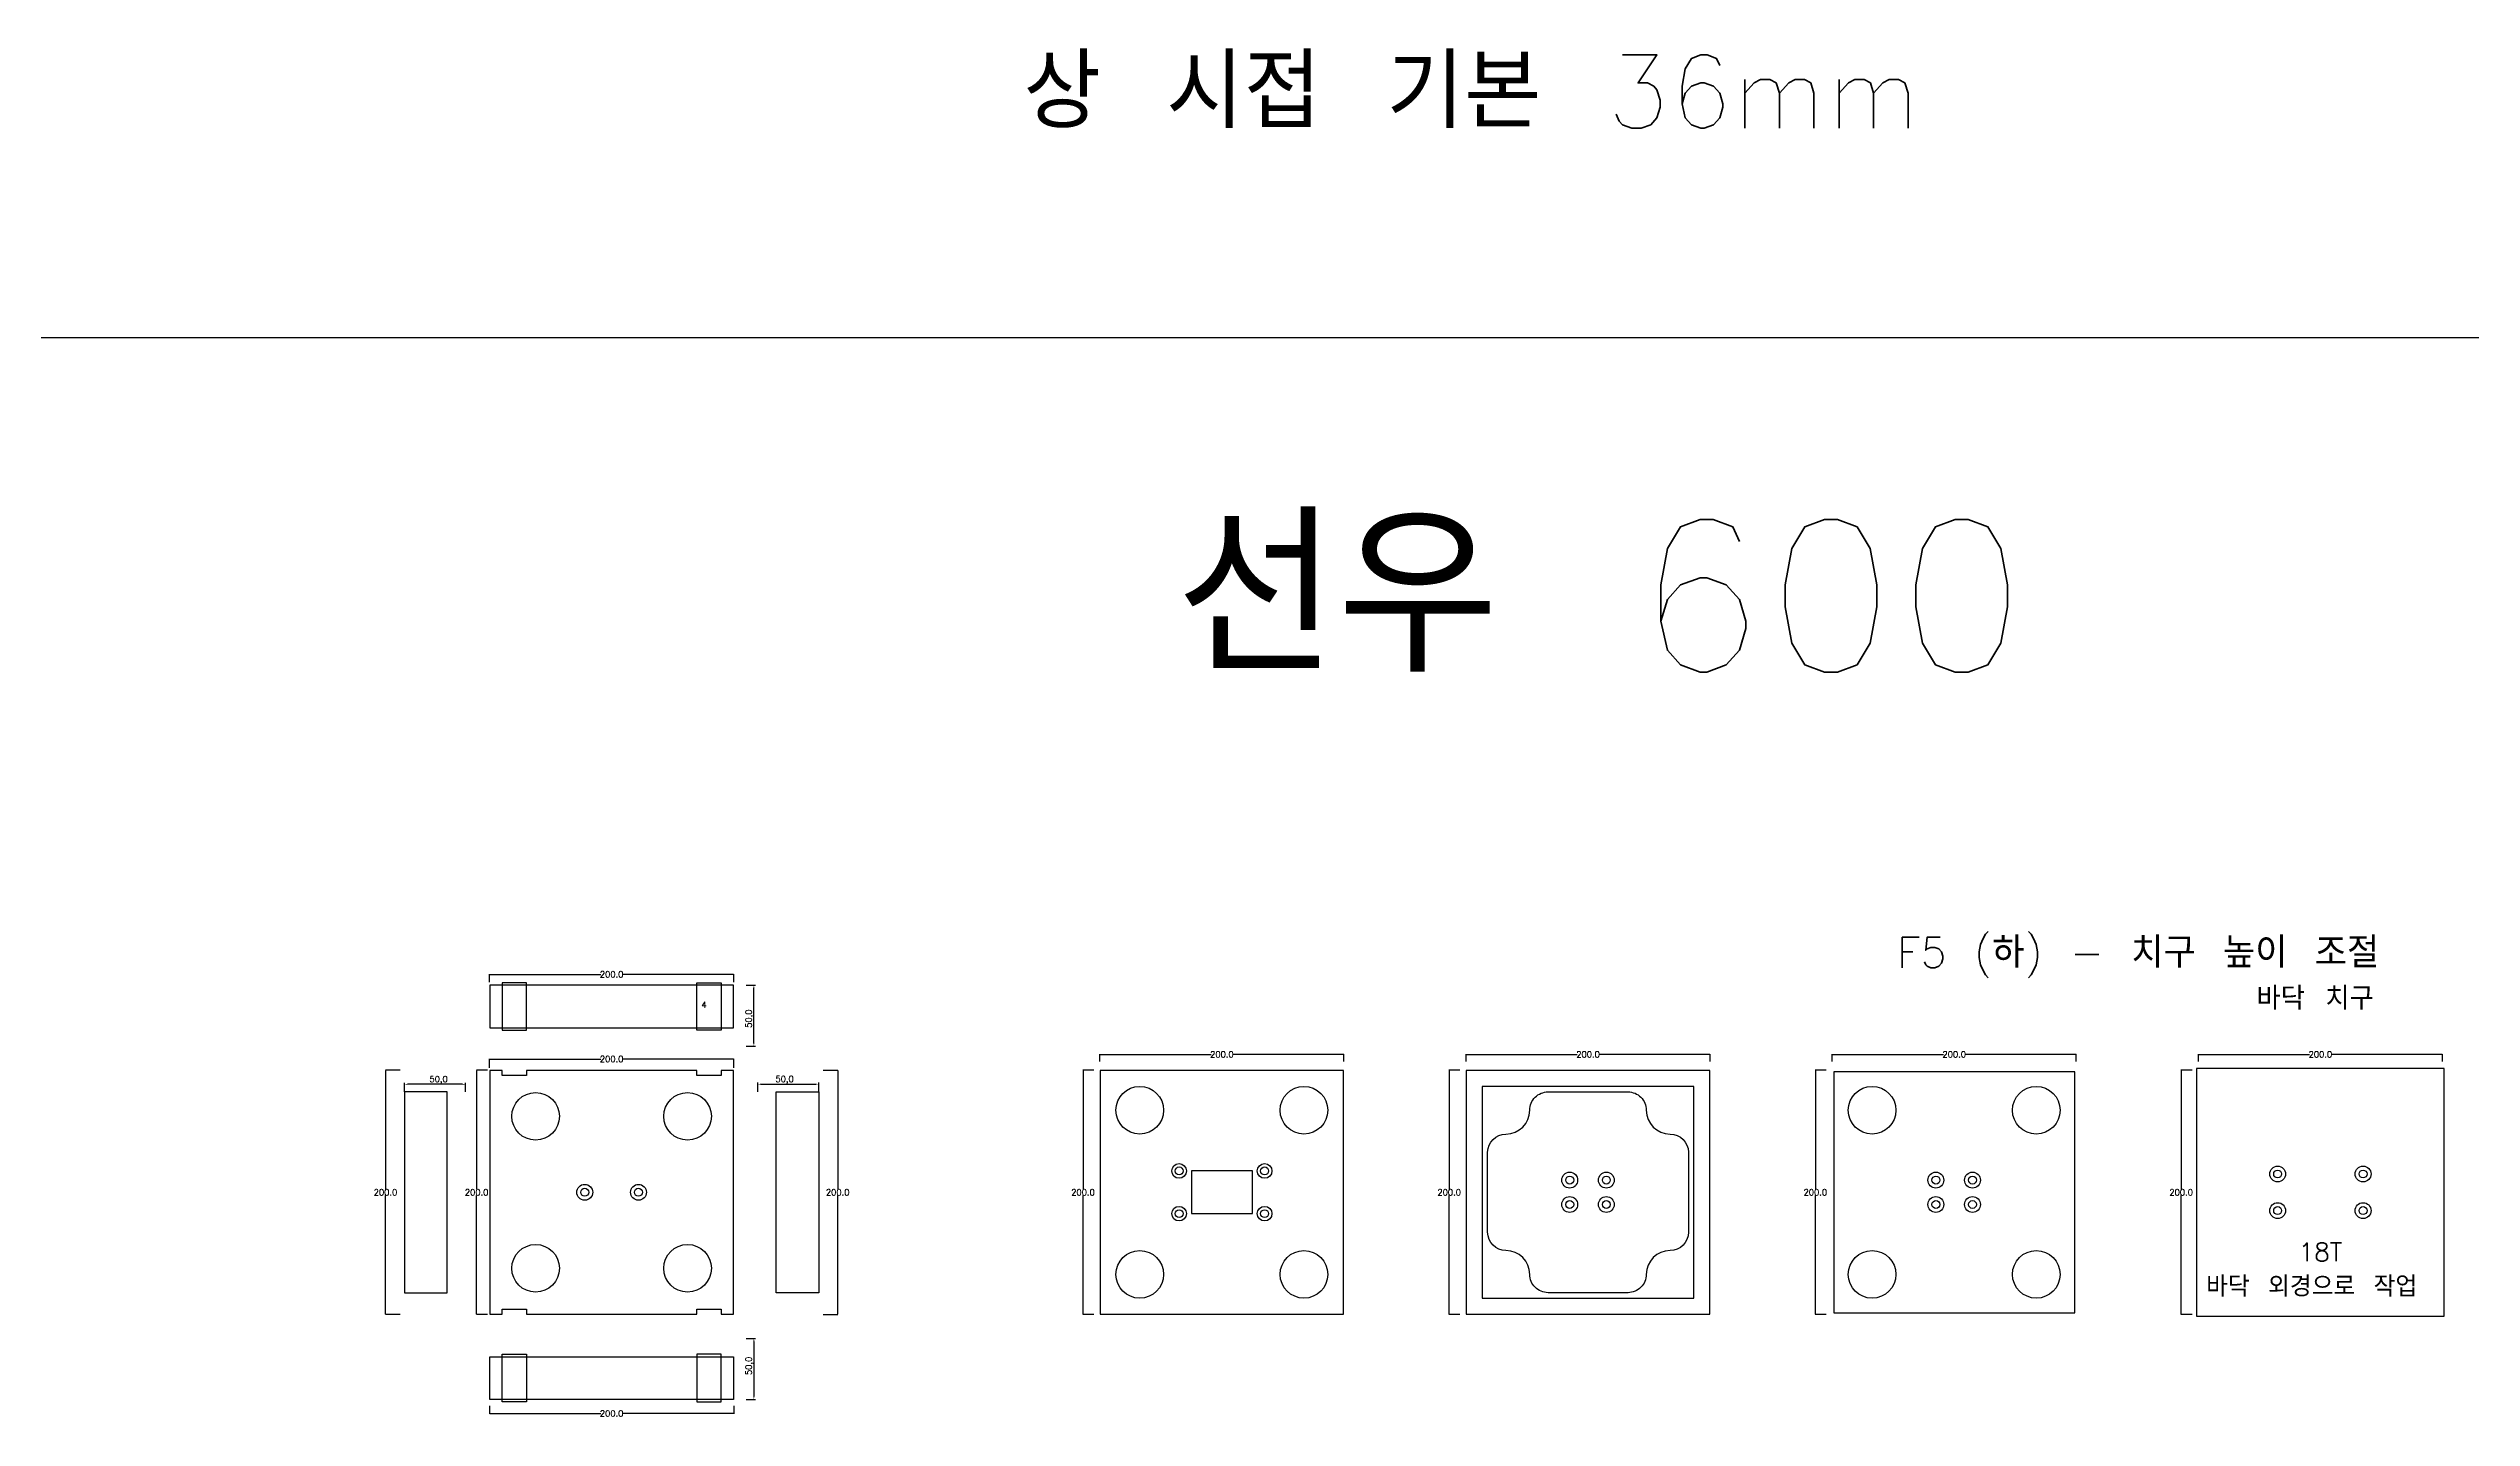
# Model space of a CAD drawing. Header units: millimetres. Extents: x -25 to 19775, y 172 to 9172.
# Drawn here: x 16764 to 18749, y 4687 to 5809 of the extents above; entities that cross this region are included whole.
import ezdxf

# ---------------------------------------------------------------- set-up
doc = ezdxf.new("R2010")
doc.units = ezdxf.units.MM
for name, color, linetype in [('TEXT', 7, 'Continuous'), ('볼트 구멍', 7, 'Continuous'), ('치구', 7, 'Continuous'), ('치수', 7, 'Continuous')]:
    doc.layers.add(name, color=color, linetype=linetype)
doc.styles.get("Standard").update_dxf_attribs({"font": 'txt.shx', "bigfont": 'whgtxt.shx'})
doc.dimstyles.new('ISO-25', dxfattribs={"dimtxt": 2.5, "dimasz": 2.5, "dimexe": 1.25, "dimexo": 0.625, "dimtad": 1, "dimtxsty": 'Standard', "dimcen": 2.5, "dimadec": 0, "dimazin": 0, "dimtfac": 1, "dimtmove": 0, "dimatfit": 3, "dimfxl": 0, "dimarcsym": 0})
doc.dimstyles.get("Standard").update_dxf_attribs({"dimtxt": 7, "dimasz": 0.18, "dimexe": 0.18, "dimexo": 0.0625, "dimgap": 0.09, "dimtad": 0, "dimtih": 1, "dimtoh": 1, "dimdec": 1, "dimzin": 0, "dimdsep": 46, "dimtxsty": 'Standard', "dimcen": 0.09, "dimadec": 0, "dimazin": 0, "dimtfac": 1, "dimtdec": 1, "dimtofl": 0, "dimtmove": 0, "dimatfit": 3, "dimfxl": 0, "dimtolj": 1, "dimtzin": 0, "dimarcsym": 0})

# ---------------------------------------------------------------- blocks, each defined once
blk = doc.blocks.new('*D212')
at = {"layer": 'Defpoints', "color": 0}
for p in [(17052.3, 4971.8), (17040.2, 4771.8), (17052.3, 4771.8)]:
    blk.add_point(p, dxfattribs=at)
at = {"layer": '치수', "color": 0, "lineweight": -2}
for p, q in [((17052.3, 4971.8), (17040.1, 4971.8)), ((17040.2, 4971.6), (17040.2, 4874.4)), ((17040.2, 4772), (17040.2, 4869.2)), ((17052.3, 4771.8), (17040.1, 4771.8))]:
    blk.add_line(p, q, dxfattribs=at)
at = {"layer": '치수', "color": 0}
for points in [[(17040.2, 4971.6), (17040.3, 4971.6), (17040.2, 4971.8)], [(17040.2, 4772), (17040.3, 4772), (17040.2, 4771.8)]]:
    blk.add_solid(points, dxfattribs=at)
at = {"layer": '치수', "color": 0, "insert": (17040.2, 4871.8), "char_height": 5, "attachment_point": 5}
blk.add_mtext('\\A1;200.0', dxfattribs=at)
blk = doc.blocks.new('*D654')
at = {"layer": 'Defpoints', "color": 0}
for p in [(18725.5, 4984.8), (18525.5, 4978.9), (18725.5, 4978.9)]:
    blk.add_point(p, dxfattribs=at)
at = {"layer": '치수', "color": 0, "lineweight": -2}
for p, q in [((18525.5, 4979), (18525.5, 4985)), ((18525.6, 4984.8), (18616.6, 4984.8)), ((18725.3, 4984.8), (18634.3, 4984.8)), ((18725.5, 4979), (18725.5, 4985))]:
    blk.add_line(p, q, dxfattribs=at)
at = {"layer": '치수', "color": 0}
for points in [[(18525.6, 4984.8), (18525.6, 4984.8), (18525.5, 4984.8)], [(18725.3, 4984.8), (18725.3, 4984.8), (18725.5, 4984.8)]]:
    blk.add_solid(points, dxfattribs=at)
at = {"layer": '치수', "color": 0, "insert": (18625.5, 4984.8), "char_height": 5, "attachment_point": 5}
blk.add_mtext('\\A1;200.0', dxfattribs=at)
blk = doc.blocks.new('*D655')
at = {"layer": 'Defpoints', "color": 0}
for p in [(17335.1, 5041.6), (17342, 5041.6), (17335.1, 4991.6)]:
    blk.add_point(p, dxfattribs=at)
at = {"layer": '치수', "color": 0, "lineweight": -2}
for p, q in [((17335.8, 5041.6), (17343.3, 5041.6)), ((17342, 4994.1), (17342, 5039.1)), ((17335.8, 4991.6), (17343.3, 4991.6))]:
    blk.add_line(p, q, dxfattribs=at)
at = {"layer": '치수', "color": 0}
for points in [[(17341.6, 5039.1), (17342.5, 5039.1), (17342, 5041.6)], [(17341.6, 4994.1), (17342.5, 4994.1), (17342, 4991.6)]]:
    blk.add_solid(points, dxfattribs=at)
at = {"layer": '치수', "color": 0, "insert": (17338.5, 5014.1), "char_height": 5, "attachment_point": 5, "rotation": 90}
blk.add_mtext('50,0', dxfattribs=at)
blk = doc.blocks.new('*D656')
at = {"layer": 'Defpoints', "color": 0}
for p in [(17125.5, 4973.6), (17325.5, 4981), (17325.5, 4973.6)]:
    blk.add_point(p, dxfattribs=at)
at = {"layer": '치수', "color": 0, "lineweight": -2}
for p, q in [((17125.5, 4973.7), (17125.5, 4981.2)), ((17125.6, 4981), (17216.6, 4981)), ((17325.3, 4981), (17234.3, 4981)), ((17325.5, 4973.7), (17325.5, 4981.2))]:
    blk.add_line(p, q, dxfattribs=at)
at = {"layer": '치수', "color": 0}
for points in [[(17125.6, 4981.1), (17125.6, 4981), (17125.5, 4981)], [(17325.3, 4981.1), (17325.3, 4981), (17325.5, 4981)]]:
    blk.add_solid(points, dxfattribs=at)
at = {"layer": '치수', "color": 0, "insert": (17225.5, 4981), "char_height": 5, "attachment_point": 5}
blk.add_mtext('\\A1;200.0', dxfattribs=at)
blk = doc.blocks.new('*D657')
at = {"layer": 'Defpoints', "color": 0}
for p in [(17345.2, 4953.6), (17395.2, 4960.4), (17395.2, 4953.6)]:
    blk.add_point(p, dxfattribs=at)
at = {"layer": '치수', "color": 0, "lineweight": -2}
for p, q in [((17345.2, 4954.2), (17345.2, 4961.7)), ((17347.7, 4960.4), (17392.7, 4960.4)), ((17395.2, 4954.2), (17395.2, 4961.7))]:
    blk.add_line(p, q, dxfattribs=at)
at = {"layer": '치수', "color": 0}
for points in [[(17347.7, 4960.8), (17347.7, 4960), (17345.2, 4960.4)], [(17392.7, 4960.8), (17392.7, 4960), (17395.2, 4960.4)]]:
    blk.add_solid(points, dxfattribs=at)
at = {"layer": '치수', "color": 0, "insert": (17367.2, 4963.9), "char_height": 5, "attachment_point": 5}
blk.add_mtext('50,0', dxfattribs=at)
blk = doc.blocks.new('*D658')
at = {"layer": 'Defpoints', "color": 0}
for p in [(17125.5, 5044), (17325.5, 5050.4), (17325.5, 5044)]:
    blk.add_point(p, dxfattribs=at)
at = {"layer": '치수', "color": 0, "lineweight": -2}
for p, q in [((17125.5, 5044.1), (17125.5, 5050.6)), ((17125.6, 5050.4), (17216.6, 5050.4)), ((17325.3, 5050.4), (17234.3, 5050.4)), ((17325.5, 5044.1), (17325.5, 5050.6))]:
    blk.add_line(p, q, dxfattribs=at)
at = {"layer": '치수', "color": 0}
for points in [[(17125.6, 5050.4), (17125.6, 5050.4), (17125.5, 5050.4)], [(17325.3, 5050.4), (17325.3, 5050.4), (17325.5, 5050.4)]]:
    blk.add_solid(points, dxfattribs=at)
at = {"layer": '치수', "color": 0, "insert": (17225.5, 5050.4), "char_height": 5, "attachment_point": 5}
blk.add_mtext('\\A1;200.0', dxfattribs=at)
blk = doc.blocks.new('*D659')
at = {"layer": 'Defpoints', "color": 0}
for p in [(17055.7, 4960.3), (17055.7, 4953.6), (17105.7, 4953.5)]:
    blk.add_point(p, dxfattribs=at)
at = {"layer": '치수', "color": 0, "lineweight": -2}
for p, q in [((17055.7, 4954.2), (17055.7, 4961.6)), ((17103.2, 4960.3), (17058.2, 4960.3)), ((17105.7, 4954.1), (17105.7, 4961.6))]:
    blk.add_line(p, q, dxfattribs=at)
at = {"layer": '치수', "color": 0}
for points in [[(17058.2, 4960.7), (17058.2, 4959.9), (17055.7, 4960.3)], [(17103.2, 4960.7), (17103.2, 4959.9), (17105.7, 4960.3)]]:
    blk.add_solid(points, dxfattribs=at)
at = {"layer": '치수', "color": 0, "insert": (17083.7, 4963.8), "char_height": 5, "attachment_point": 5}
blk.add_mtext('50,0', dxfattribs=at)
blk = doc.blocks.new('*D660')
at = {"layer": 'Defpoints', "color": 0}
for p in [(17825.5, 4984.8), (17625.5, 4978.9), (17825.5, 4978.9)]:
    blk.add_point(p, dxfattribs=at)
at = {"layer": '치수', "color": 0, "lineweight": -2}
for p, q in [((17625.5, 4979), (17625.5, 4985)), ((17625.6, 4984.8), (17716.6, 4984.8)), ((17825.3, 4984.8), (17734.3, 4984.8)), ((17825.5, 4979), (17825.5, 4985))]:
    blk.add_line(p, q, dxfattribs=at)
at = {"layer": '치수', "color": 0}
for points in [[(17625.6, 4984.8), (17625.6, 4984.8), (17625.5, 4984.8)], [(17825.3, 4984.8), (17825.3, 4984.8), (17825.5, 4984.8)]]:
    blk.add_solid(points, dxfattribs=at)
at = {"layer": '치수', "color": 0, "insert": (17725.5, 4984.8), "char_height": 5, "attachment_point": 5}
blk.add_mtext('\\A1;200.0', dxfattribs=at)
blk = doc.blocks.new('*D661')
at = {"layer": 'Defpoints', "color": 0}
for p in [(17125.5, 4697), (17325.5, 4697), (17325.5, 4690.6)]:
    blk.add_point(p, dxfattribs=at)
at = {"layer": '치수', "color": 0, "lineweight": -2}
for p, q in [((17125.5, 4696.9), (17125.5, 4690.4)), ((17125.6, 4690.6), (17216.6, 4690.6)), ((17325.3, 4690.6), (17234.3, 4690.6)), ((17325.5, 4696.9), (17325.5, 4690.4))]:
    blk.add_line(p, q, dxfattribs=at)
at = {"layer": '치수', "color": 0}
for points in [[(17125.6, 4690.6), (17125.6, 4690.5), (17125.5, 4690.6)], [(17325.3, 4690.6), (17325.3, 4690.5), (17325.5, 4690.6)]]:
    blk.add_solid(points, dxfattribs=at)
at = {"layer": '치수', "color": 0, "insert": (17225.5, 4690.6), "char_height": 5, "attachment_point": 5}
blk.add_mtext('\\A1;200.0', dxfattribs=at)
blk = doc.blocks.new('*D662')
at = {"layer": 'Defpoints', "color": 0}
for p in [(17335.1, 4752.1), (17335.1, 4702.1), (17342, 4702.1)]:
    blk.add_point(p, dxfattribs=at)
at = {"layer": '치수', "color": 0, "lineweight": -2}
for p, q in [((17335.8, 4752.1), (17343.3, 4752.1)), ((17342, 4749.6), (17342, 4704.6)), ((17335.8, 4702.1), (17343.3, 4702.1))]:
    blk.add_line(p, q, dxfattribs=at)
at = {"layer": '치수', "color": 0}
for points in [[(17341.6, 4749.6), (17342.5, 4749.6), (17342, 4752.1)], [(17341.6, 4704.6), (17342.5, 4704.6), (17342, 4702.1)]]:
    blk.add_solid(points, dxfattribs=at)
at = {"layer": '치수', "color": 0, "insert": (17338.5, 4729.6), "char_height": 5, "attachment_point": 5, "rotation": 90}
blk.add_mtext('50,0', dxfattribs=at)
blk = doc.blocks.new('*D663')
at = {"layer": 'Defpoints', "color": 0}
for p in [(17620.6, 4971.8), (17611.7, 4771.8), (17620.6, 4771.8)]:
    blk.add_point(p, dxfattribs=at)
at = {"layer": '치수', "color": 0, "lineweight": -2}
for p, q in [((17620.5, 4971.8), (17611.5, 4971.8)), ((17611.7, 4971.6), (17611.7, 4874.4)), ((17611.7, 4772), (17611.7, 4869.2)), ((17620.5, 4771.8), (17611.5, 4771.8))]:
    blk.add_line(p, q, dxfattribs=at)
at = {"layer": '치수', "color": 0}
for points in [[(17611.6, 4971.6), (17611.7, 4971.6), (17611.7, 4971.8)], [(17611.6, 4772), (17611.7, 4772), (17611.7, 4771.8)]]:
    blk.add_solid(points, dxfattribs=at)
at = {"layer": '치수', "color": 0, "insert": (17611.7, 4871.8), "char_height": 5, "attachment_point": 5}
blk.add_mtext('\\A1;200.0', dxfattribs=at)
blk = doc.blocks.new('*D664')
at = {"layer": 'Defpoints', "color": 0}
for p in [(17124, 4971.8), (17114.9, 4771.8), (17124, 4771.8)]:
    blk.add_point(p, dxfattribs=at)
at = {"layer": '치수', "color": 0, "lineweight": -2}
for p, q in [((17123.9, 4971.8), (17114.8, 4971.8)), ((17114.9, 4971.6), (17114.9, 4874.4)), ((17114.9, 4772), (17114.9, 4869.2)), ((17123.9, 4771.8), (17114.8, 4771.8))]:
    blk.add_line(p, q, dxfattribs=at)
at = {"layer": '치수', "color": 0}
for points in [[(17114.9, 4971.6), (17115, 4971.6), (17114.9, 4971.8)], [(17114.9, 4772), (17115, 4772), (17114.9, 4771.8)]]:
    blk.add_solid(points, dxfattribs=at)
at = {"layer": '치수', "color": 0, "insert": (17114.9, 4871.8), "char_height": 5, "attachment_point": 5}
blk.add_mtext('\\A1;200.0', dxfattribs=at)
blk = doc.blocks.new('*D665')
at = {"layer": 'Defpoints', "color": 0}
for p in [(17398.6, 4971.8), (17398.6, 4771.8), (17410.7, 4771.8)]:
    blk.add_point(p, dxfattribs=at)
at = {"layer": '치수', "color": 0, "lineweight": -2}
for p, q in [((17398.7, 4971.8), (17410.9, 4971.8)), ((17410.7, 4971.6), (17410.7, 4874.4)), ((17410.7, 4772), (17410.7, 4869.2)), ((17398.7, 4771.8), (17410.9, 4771.8))]:
    blk.add_line(p, q, dxfattribs=at)
at = {"layer": '치수', "color": 0}
for points in [[(17410.6, 4971.6), (17410.7, 4971.6), (17410.7, 4971.8)], [(17410.6, 4772), (17410.7, 4772), (17410.7, 4771.8)]]:
    blk.add_solid(points, dxfattribs=at)
at = {"layer": '치수', "color": 0, "insert": (17410.7, 4871.8), "char_height": 5, "attachment_point": 5}
blk.add_mtext('\\A1;200.0', dxfattribs=at)
blk = doc.blocks.new('*D666')
at = {"layer": 'Defpoints', "color": 0}
for p in [(18425.5, 4984.8), (18225.5, 4978.9), (18425.5, 4978.9)]:
    blk.add_point(p, dxfattribs=at)
at = {"layer": '치수', "color": 0, "lineweight": -2}
for p, q in [((18225.5, 4979), (18225.5, 4985)), ((18225.6, 4984.8), (18316.6, 4984.8)), ((18425.3, 4984.8), (18334.3, 4984.8)), ((18425.5, 4979), (18425.5, 4985))]:
    blk.add_line(p, q, dxfattribs=at)
at = {"layer": '치수', "color": 0}
for points in [[(18225.6, 4984.8), (18225.6, 4984.8), (18225.5, 4984.8)], [(18425.3, 4984.8), (18425.3, 4984.8), (18425.5, 4984.8)]]:
    blk.add_solid(points, dxfattribs=at)
at = {"layer": '치수', "color": 0, "insert": (18325.5, 4984.8), "char_height": 5, "attachment_point": 5}
blk.add_mtext('\\A1;200.0', dxfattribs=at)
blk = doc.blocks.new('*D667')
at = {"layer": 'Defpoints', "color": 0}
for p in [(18125.5, 4984.8), (17925.5, 4978.9), (18125.5, 4978.9)]:
    blk.add_point(p, dxfattribs=at)
at = {"layer": '치수', "color": 0, "lineweight": -2}
for p, q in [((17925.5, 4979), (17925.5, 4985)), ((17925.6, 4984.8), (18016.6, 4984.8)), ((18125.3, 4984.8), (18034.3, 4984.8)), ((18125.5, 4979), (18125.5, 4985))]:
    blk.add_line(p, q, dxfattribs=at)
at = {"layer": '치수', "color": 0}
for points in [[(17925.6, 4984.8), (17925.6, 4984.8), (17925.5, 4984.8)], [(18125.3, 4984.8), (18125.3, 4984.8), (18125.5, 4984.8)]]:
    blk.add_solid(points, dxfattribs=at)
at = {"layer": '치수', "color": 0, "insert": (18025.5, 4984.8), "char_height": 5, "attachment_point": 5}
blk.add_mtext('\\A1;200.0', dxfattribs=at)
blk = doc.blocks.new('*D668')
at = {"layer": 'Defpoints', "color": 0}
for p in [(18220.6, 4971.8), (18211.7, 4771.8), (18220.6, 4771.8)]:
    blk.add_point(p, dxfattribs=at)
at = {"layer": '치수', "color": 0, "lineweight": -2}
for p, q in [((18220.5, 4971.8), (18211.5, 4971.8)), ((18211.7, 4971.6), (18211.7, 4874.4)), ((18211.7, 4772), (18211.7, 4869.2)), ((18220.5, 4771.8), (18211.5, 4771.8))]:
    blk.add_line(p, q, dxfattribs=at)
at = {"layer": '치수', "color": 0}
for points in [[(18211.6, 4971.6), (18211.7, 4971.6), (18211.7, 4971.8)], [(18211.6, 4772), (18211.7, 4772), (18211.7, 4771.8)]]:
    blk.add_solid(points, dxfattribs=at)
at = {"layer": '치수', "color": 0, "insert": (18211.7, 4871.8), "char_height": 5, "attachment_point": 5}
blk.add_mtext('\\A1;200.0', dxfattribs=at)
blk = doc.blocks.new('*D669')
at = {"layer": 'Defpoints', "color": 0}
for p in [(17920.6, 4971.8), (17911.7, 4771.8), (17920.6, 4771.8)]:
    blk.add_point(p, dxfattribs=at)
at = {"layer": '치수', "color": 0, "lineweight": -2}
for p, q in [((17920.5, 4971.8), (17911.5, 4971.8)), ((17911.7, 4971.6), (17911.7, 4874.4)), ((17911.7, 4772), (17911.7, 4869.2)), ((17920.5, 4771.8), (17911.5, 4771.8))]:
    blk.add_line(p, q, dxfattribs=at)
at = {"layer": '치수', "color": 0}
for points in [[(17911.6, 4971.6), (17911.7, 4971.6), (17911.7, 4971.8)], [(17911.6, 4772), (17911.7, 4772), (17911.7, 4771.8)]]:
    blk.add_solid(points, dxfattribs=at)
at = {"layer": '치수', "color": 0, "insert": (17911.7, 4871.8), "char_height": 5, "attachment_point": 5}
blk.add_mtext('\\A1;200.0', dxfattribs=at)
blk = doc.blocks.new('*D670')
at = {"layer": 'Defpoints', "color": 0}
for p in [(18520.3, 4971.8), (18511.4, 4771.8), (18520.3, 4771.8)]:
    blk.add_point(p, dxfattribs=at)
at = {"layer": '치수', "color": 0, "lineweight": -2}
for p, q in [((18520.3, 4971.8), (18511.2, 4971.8)), ((18511.4, 4971.6), (18511.4, 4874.4)), ((18511.4, 4772), (18511.4, 4869.2)), ((18520.3, 4771.8), (18511.2, 4771.8))]:
    blk.add_line(p, q, dxfattribs=at)
at = {"layer": '치수', "color": 0}
for points in [[(18511.4, 4971.6), (18511.4, 4971.6), (18511.4, 4971.8)], [(18511.4, 4772), (18511.4, 4772), (18511.4, 4771.8)]]:
    blk.add_solid(points, dxfattribs=at)
at = {"layer": '치수', "color": 0, "insert": (18511.4, 4871.8), "char_height": 5, "attachment_point": 5}
blk.add_mtext('\\A1;200.0', dxfattribs=at)

msp = doc.modelspace()

# ---------------------------------------------------------------- linework, layer by layer
at = {"layer": 'TEXT', "color": 6}
msp.add_line((19775.462, 5571.825), (-24.538, 5571.825), dxfattribs=at)
at = {"layer": '볼트 구멍', "color": 3}
msp.add_lwpolyline([(17750.462, 4854.325), (17750.462, 4889.325), (17700.462, 4889.325), (17700.462, 4854.325)], close=True, dxfattribs=at)
at = {"layer": '볼트 구멍', "color": 6}
for centre, radius in [((17690.462, 4889.325), 6), ((17760.462, 4889.325), 6), ((18010.462, 4881.825), 6.5), ((18040.462, 4881.825), 6.5), ((18310.462, 4881.825), 6.5), ((18340.462, 4881.825), 6.5), ((18590.462, 4886.825), 6.5), ((18660.462, 4886.825), 6.5), ((18010.462, 4861.825), 6.5), ((18040.462, 4861.825), 6.5), ((18310.462, 4861.825), 6.5), ((18340.462, 4861.825), 6.5), ((17690.462, 4854.325), 6), ((17760.462, 4854.325), 6), ((18590.462, 4856.825), 6.5), ((18660.462, 4856.825), 6.5)]:
    msp.add_circle(centre, radius, dxfattribs=at)
at = {"layer": '볼트 구멍', "color": 3}
for centre in [(17690.462, 4889.325), (17760.462, 4889.325), (18010.462, 4881.825), (18040.462, 4881.825), (18310.462, 4881.825), (18340.462, 4881.825), (18590.462, 4886.825), (18660.462, 4886.825), (17203.462, 4871.825), (17247.462, 4871.825), (18010.462, 4861.825), (18040.462, 4861.825), (18310.462, 4861.825), (18340.462, 4861.825), (17690.462, 4854.325), (17760.462, 4854.325), (18590.462, 4856.825), (18660.462, 4856.825)]:
    msp.add_circle(centre, 3.25, dxfattribs=at)
at = {"layer": '볼트 구멍', "color": 2}
for centre in [(17203.462, 4871.825), (17247.462, 4871.825)]:
    msp.add_circle(centre, 6.5, dxfattribs=at)
at = {"layer": '치구', "color": 1}
for points in [[(17135.712, 5004.575), (17155.712, 5004.575), (17155.712, 5043.572), (17135.712, 5043.572)], [(17315.212, 5004.575), (17295.212, 5004.575), (17295.212, 5043.572), (17315.212, 5043.572)], [(17135.712, 4739.075), (17155.712, 4739.075), (17155.712, 4700.077), (17135.712, 4700.077)], [(17315.212, 4739.075), (17295.212, 4739.075), (17295.212, 4700.077), (17315.212, 4700.077)]]:
    msp.add_lwpolyline(points, close=True, dxfattribs=at)
at = {"layer": '치구'}
for points in [[(17125.712, 5006.575), (17325.212, 5006.575), (17325.212, 5041.575), (17125.712, 5041.575)], [(17125.712, 4772.075), (17135.712, 4772.075), (17135.712, 4776.075), (17155.712, 4776.075), (17155.712, 4772.075), (17295.212, 4772.075), (17295.212, 4776.075), (17315.212, 4776.075), (17315.212, 4772.075), (17325.212, 4772.075), (17325.212, 4971.575), (17315.212, 4971.575), (17315.212, 4967.575), (17295.212, 4967.575), (17295.212, 4971.575), (17155.712, 4971.575), (17155.712, 4967.575), (17135.712, 4967.575), (17135.712, 4971.575), (17125.712, 4971.575)], [(17625.712, 4971.575), (17625.712, 4772.075), (17825.212, 4772.075), (17825.212, 4971.575)], [(17925.712, 4971.575), (17925.712, 4772.075), (18125.212, 4772.075), (18125.212, 4971.575)], [(18226.712, 4970.575), (18226.712, 4773.075), (18424.212, 4773.075), (18424.212, 4970.575)], [(18523.962, 4973.325), (18523.962, 4770.325), (18726.962, 4770.325), (18726.962, 4973.325)], [(17090.712, 4954.175), (17055.712, 4954.175), (17055.712, 4789.475), (17090.712, 4789.475)], [(17360.212, 4954.175), (17395.212, 4954.175), (17395.212, 4789.475), (17360.212, 4789.475)], [(17938.712, 4958.575), (17938.712, 4785.075), (18112.212, 4785.075), (18112.212, 4958.575)], [(17125.712, 4737.075), (17325.212, 4737.075), (17325.212, 4702.075), (17125.712, 4702.075)]]:
    msp.add_lwpolyline(points, close=True, dxfattribs=at)
msp.add_lwpolyline([(17992.712, 4954.075), (18058.212, 4954.075, -0.41421365), (18073.212, 4939.075, 0.41421347), (18092.712, 4919.575, -0.41421338), (18107.712, 4904.575), (18107.712, 4839.075, -0.41421338), (18092.712, 4824.075, 0.41421347), (18073.212, 4804.575, -0.41421365), (18058.212, 4789.575), (17992.712, 4789.575, -0.41421365), (17977.712, 4804.575, 0.41421347), (17958.212, 4824.075, -0.41421338), (17943.212, 4839.075), (17943.212, 4904.575, -0.41421338), (17958.212, 4919.575, 0.41421347), (17977.712, 4939.075, -0.41421365)], format="xyb", close=True, dxfattribs=at)
for centre in [(17163.212, 4934.075), (17287.712, 4934.075), (17658.212, 4939.075), (17792.712, 4939.075), (18258.212, 4939.075), (18392.712, 4939.075), (17163.212, 4809.575), (17287.712, 4809.575), (17658.212, 4804.575), (17792.712, 4804.575), (18258.212, 4804.575), (18392.712, 4804.575)]:
    msp.add_circle(centre, 19.5, dxfattribs=at)

# ---------------------------------------------------------------- texts
at = {"layer": 'TEXT', "color": 3}
msp.add_text('상 시접 기본 36mm', height=60, dxfattribs=at).set_placement((17562.949, 5743.675))
at = {"layer": 'TEXT', "color": 3, "linetype": 'Continuous'}
msp.add_text('선우 600', height=125, dxfattribs=at).set_placement((17687.815, 5298.007))
at = {"layer": 'TEXT', "linetype": 'Continuous'}
for s, height, p in [('F5 (하) - 치구 높이 조절', 25, (18278.582, 5055.851)), ('바닥 치구', 18.75, (18573.137, 5021.44)), ('바닥 외경으로 작업', 16.875, (18531.876, 4786.375))]:
    msp.add_text(s, height=height, dxfattribs=at).set_placement(p)
at = {"layer": 'TEXT', "color": 1}
for s, height, p in [('4', 5, (17299.024, 5022.876)), ('18T', 15, (18607.5, 4815.375))]:
    msp.add_text(s, height=height, dxfattribs=at).set_placement(p)

# ---------------------------------------------------------------- dimensions: what is measured, and where the dimension line sits
at = {"layer": '치수', "color": 4}
for base, p1, p2, dimstyle, override, picture, middle in [((17325.462, 5050.397), (17125.462, 5044), (17325.462, 5044), 'Standard', {"dimtxt": 5}, '*D658', (17225.462, 5050.397)), ((17395.212, 4960.402), (17345.212, 4953.625), (17395.212, 4953.625), 'ISO-25', {"dimtxt": 5, "dimdec": 1, "dimzin": 0, "dimtdec": 1}, '*D657', (17367.212, 4960.402)), ((17325.462, 4690.564), (17125.462, 4696.961), (17325.462, 4696.961), 'Standard', {"dimtxt": 5}, '*D661', (17225.462, 4690.564))]:
    dim = msp.add_linear_dim(base=base, p1=p1, p2=p2, dimstyle=dimstyle, override=override, dxfattribs=at)
    dim.commit()
    dim.dimension.update_dxf_attribs({"geometry": picture, "text_midpoint": middle, "dimtype": 160})
for base, p1, p2, angle, picture, middle in [((17342.039, 5041.575), (17335.141, 4991.575), (17335.141, 5041.575), 90, '*D655', (17342.039, 5014.075)), ((17055.712, 4960.302), (17105.712, 4953.525), (17055.712, 4953.625), 180, '*D659', (17083.712, 4960.302)), ((17342.039, 4702.075), (17335.141, 4752.075), (17335.141, 4702.075), 270, '*D662', (17342.039, 4729.575))]:
    dim = msp.add_linear_dim(base=base, p1=p1, p2=p2, angle=angle, dimstyle='ISO-25', override={"dimtxt": 5, "dimdec": 1, "dimzin": 0, "dimtdec": 1}, dxfattribs=at)
    dim.commit()
    dim.dimension.update_dxf_attribs({"geometry": picture, "text_midpoint": middle, "dimtype": 160})
for base, p1, p2, picture, middle in [((17325.462, 4981.047), (17125.462, 4973.65), (17325.462, 4973.65), '*D656', (17225.462, 4981.047)), ((17825.462, 4984.815), (17625.462, 4978.932), (17825.462, 4978.932), '*D660', (17725.462, 4984.815)), ((18125.462, 4984.815), (17925.462, 4978.932), (18125.462, 4978.932), '*D667', (18025.462, 4984.815)), ((18425.462, 4984.815), (18225.462, 4978.932), (18425.462, 4978.932), '*D666', (18325.462, 4984.815)), ((18725.462, 4984.815), (18525.462, 4978.932), (18725.462, 4978.932), '*D654', (18625.462, 4984.815))]:
    dim = msp.add_linear_dim(base=base, p1=p1, p2=p2, dimstyle='Standard', override={"dimtxt": 5}, dxfattribs=at)
    dim.commit()
    dim.dimension.update_dxf_attribs({"geometry": picture, "text_midpoint": middle})
for base, p1, p2, picture, middle in [((17040.244, 4771.825), (17052.313, 4971.825), (17052.313, 4771.825), '*D212', (17040.244, 4871.825)), ((17114.932, 4771.825), (17124.001, 4971.825), (17124.001, 4771.825), '*D664', (17114.932, 4871.825)), ((17410.679, 4771.825), (17398.61, 4971.825), (17398.61, 4771.825), '*D665', (17410.679, 4871.825)), ((17611.666, 4771.825), (17620.57, 4971.825), (17620.57, 4771.825), '*D663', (17611.666, 4871.825)), ((17911.666, 4771.825), (17920.57, 4971.825), (17920.57, 4771.825), '*D669', (17911.666, 4871.825)), ((18211.666, 4771.825), (18220.57, 4971.825), (18220.57, 4771.825), '*D668', (18211.666, 4871.825)), ((18511.416, 4771.825), (18520.32, 4971.825), (18520.32, 4771.825), '*D670', (18511.416, 4871.825))]:
    dim = msp.add_linear_dim(base=base, p1=p1, p2=p2, angle=90, dimstyle='Standard', override={"dimtxt": 5}, dxfattribs=at)
    dim.commit()
    dim.dimension.update_dxf_attribs({"geometry": picture, "text_midpoint": middle})

doc.saveas('drawing.dxf')
